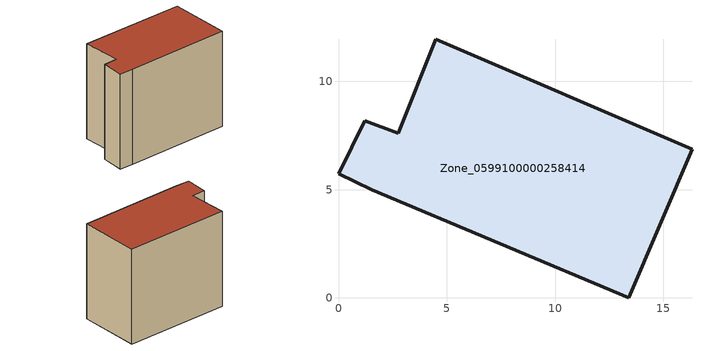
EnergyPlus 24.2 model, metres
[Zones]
Zone_0599100000258414
 floor ground (C_G): 16.33,6.86 13.41,0 1.53,5.01 0,5.73 1.21,8.18 2.75,7.6 4.49,11.96 z0
 wall outside (C_F): 2.75,7.6 1.21,8.18 0,5.73 1.53,5.01 13.41,0 16.33,6.86 4.49,11.96 2.75,7.6 z0:11.79
 roof outside (C_R): 16.33,6.86 4.49,11.96 2.75,7.6 1.21,8.18 0,5.73 1.53,5.01 13.41,0 z11.79
[BUILDING]
Pand.0599100000258414: North Axis=0; Terrain=City; Loads Convergence Tolerance Value=0.04; Temperature Convergence Tolerance Value=0.4; Solar Distribution=FullExterior; Maximum Number of Warmup Days=25; Minimum Number of Warmup Days=1
[Site:Location]
Rotterdam.The.Hague.AP_ZH_NLD Design_Conditions: Latitude=51.96; Longitude=4.45; Time Zone=1; Elevation=-4.5
[SITE:GROUNDTEMPERATURE:BUILDINGSURFACE]
18, 18, 18, 18, 18, 18, 18, 18, 18, 18, 18, 18
[MATERIAL] Thermal Absorptance=0.9; Solar Absorptance=0.7; Visible Absorptance=0.7
Name | Roughness | Thickness | Conductivity | Density | Specific Heat
G.TI.1946 | MediumSmooth | 0.15 | 1 | 540 | 1210
F.TI.1946 | Rough | 0.3 | 0.857143 | 1920 | 840
R.TI.1946 | MediumRough | 0.2 | 0.1 | 1500 | 1000
[CONSTRUCTION]
C_G: G.TI.1946
C_F: F.TI.1946
C_R: R.TI.1946
[ZONE]
Zone_0599100000258414: Type=1; Multiplier=1; Ceiling Height=Autocalculate; Volume=Autocalculate; Floor Area=autocalculate; Part of Total Floor Area=Yes
[ZONEINFILTRATION:DESIGNFLOWRATE]
Infil_Zone_0599100000258414: Zone or ZoneList or Space or SpaceList=Zone_0599100000258414; Schedule=AlwaysOn; Design Flow Rate Calculation Method=Flow/Area; Flow Rate per Floor Area=0.003; Constant Term Coefficient=1; Temperature Term Coefficient=0; Velocity Term Coefficient=0; Velocity Squared Term Coefficient=0
[HVACTEMPLATE:ZONE:IDEALLOADSAIRSYSTEM]
Zone_0599100000258414: Maximum Heating Supply Air Temperature=50; Minimum Cooling Supply Air Temperature=13; Maximum Heating Supply Air Humidity Ratio=0.0156; Minimum Cooling Supply Air Humidity Ratio=0.0077; Heating Limit=NoLimit; Cooling Limit=NoLimit; Dehumidification Control Type=ConstantSensibleHeatRatio; Cooling Sensible Heat Ratio=0.7; Dehumidification Setpoint=60; Humidification Control Type=None; Humidification Setpoint=30; Outdoor Air Method=None; Outdoor Air Flow Rate per Person=0.00944; Outdoor Air Flow Rate per Zone Floor Area=0; Outdoor Air Flow Rate per Zone=0; Demand Controlled Ventilation Type=None; Outdoor Air Economizer Type=NoEconomizer; Heat Recovery Type=None; Sensible Heat Recovery Effectiveness=0.7; Latent Heat Recovery Effectiveness=0.65
[ZONECONTROL:THERMOSTAT]
ThermostatControl_Zone_0599100000258414: Zone or ZoneList=Zone_0599100000258414; Control Type Schedule=DualSetpointControlType; Control 1=Thermostat_Zone_0599100000258414; Temperature Difference Between Cutout And Setpoint=0
[THERMOSTATSETPOINT:DUALSETPOINT]
Thermostat_Zone_0599100000258414: Heating Setpoint Temperature Schedule=HeatingSetpoint_Zone_0599100000258414; Cooling Setpoint Temperature Schedule=CoolingSetpoint_Zone_0599100000258414
[SCHEDULE:COMPACT]
HeatingSetpoint_Zone_0599100000258414: Through: 12/31, For: AllDays, Until: 24:00, 21
CoolingSetpoint_Zone_0599100000258414: Through: 12/31, For: AllDays, Until: 24:00, 24
DualSetpointControlType: Through: 12/31, For: AllDays, Until: 24:00, 4
AlwaysOn: Through: 12/31, For: AllDays, Until: 24:00, 1
